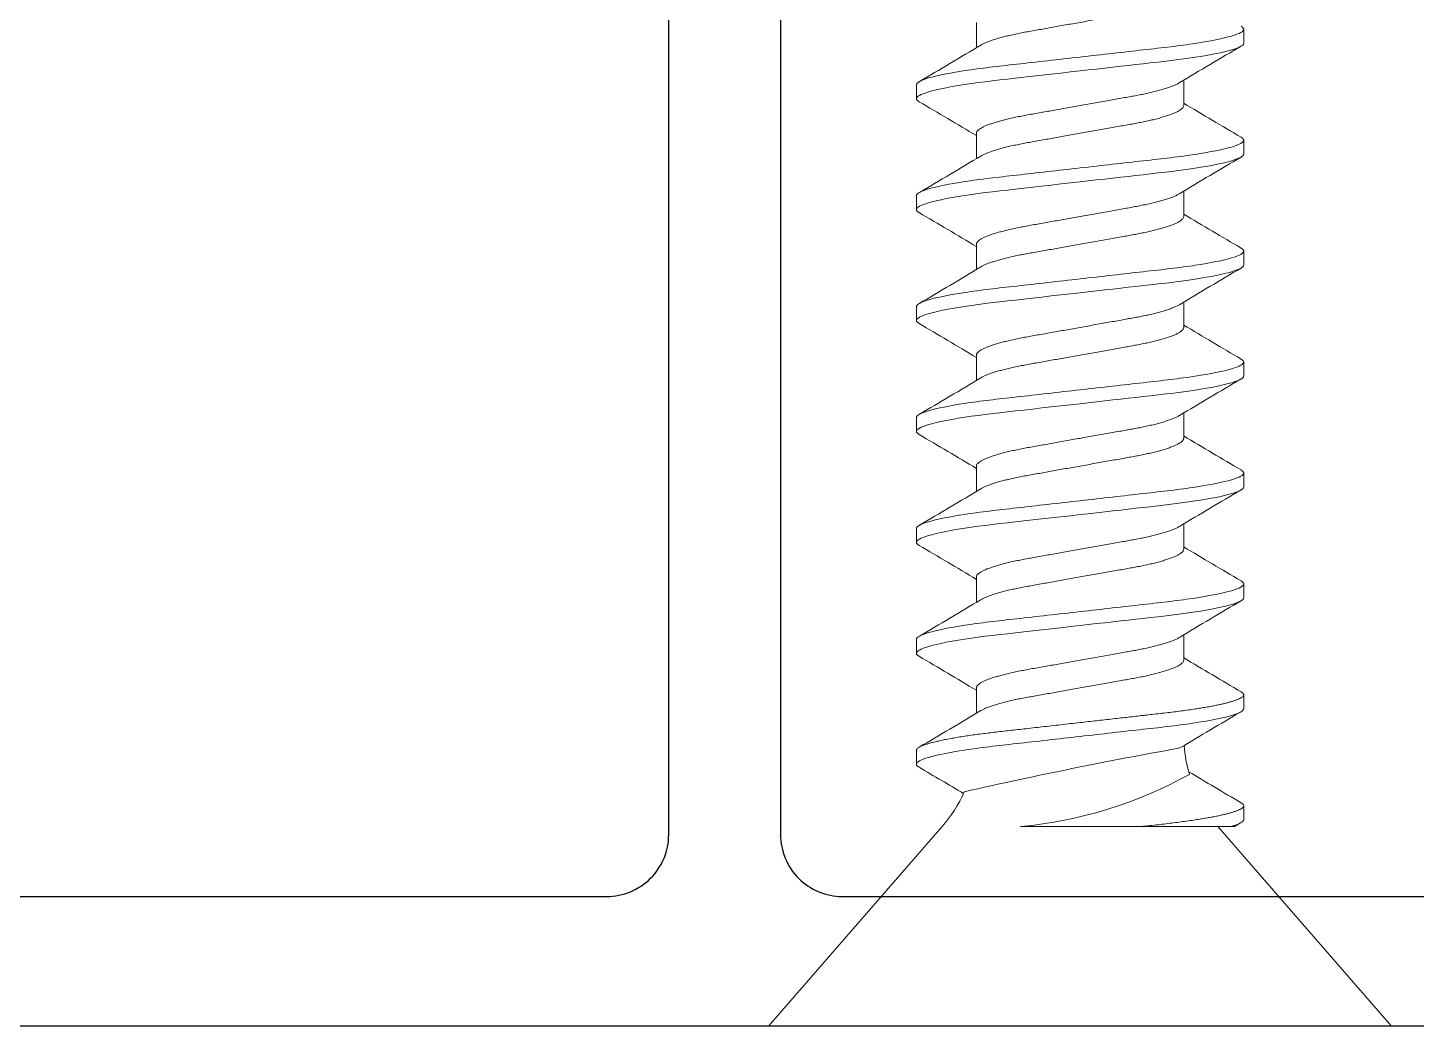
# Model space of a CAD drawing. Extents: x -23 to 190, y -172 to 85.
# Drawn here: x -1.156 to -0.461, y 43.38 to 43.88 of the extents above; entities that cross this region are included whole.
import ezdxf

# ---------------------------------------------------------------- set-up
doc = ezdxf.new("R2010")
doc.units = 0
doc.header["$MEASUREMENT"] = 0
doc.layers.get('0').update_dxf_attribs({"linetype": 'CONTINUOUS'})
doc.layers.add('FRAME', color=1, linetype='CONTINUOUS')

# ---------------------------------------------------------------- blocks, each defined once
blk = doc.blocks.new('Flat Head Phillips Sheet Metal Screw NO 8 Size 15 Length')
at = {"color": 7, "linetype": 'Continuous', "lineweight": 15}
for p, q in [((-47.84559, 27.72249), (-47.94559, 27.80941)), ((-47.94559, 27.80941), (-47.94559, 27.49742)), ((-47.8074, 27.73542), (-47.81434, 27.73542)), ((-47.75184, 27.73542), (-47.75879, 27.73542)), ((-47.69629, 27.73542), (-47.70323, 27.73542)), ((-47.64073, 27.73542), (-47.64768, 27.73542)), ((-47.58518, 27.73542), (-47.59212, 27.73542)), ((-47.52963, 27.73542), (-47.53657, 27.73542)), ((-47.47407, 27.73542), (-47.48101, 27.73542)), ((-47.77615, 27.70535), (-47.78886, 27.70535)), ((-47.72059, 27.70535), (-47.7333, 27.70535)), ((-47.66504, 27.70535), (-47.67775, 27.70535)), ((-47.60948, 27.70535), (-47.62219, 27.70535)), ((-47.55393, 27.70535), (-47.56664, 27.70535)), ((-47.49838, 27.70535), (-47.51108, 27.70535)), ((-47.44282, 27.70535), (-47.45553, 27.70535)), ((-47.84559, 27.62267), (-47.84559, 27.6832)), ((-47.84559, 27.57784), (-47.84559, 27.62267)), ((-47.76226, 27.60149), (-47.74955, 27.60149)), ((-47.70671, 27.60149), (-47.694, 27.60149)), ((-47.65115, 27.60149), (-47.63844, 27.60149)), ((-47.5956, 27.60149), (-47.58289, 27.60149)), ((-47.54004, 27.60149), (-47.52733, 27.60149)), ((-47.48449, 27.60149), (-47.47178, 27.60149)), ((-47.94559, 27.49742), (-47.84559, 27.58435)), ((-47.84559, 27.57784), (-47.84559, 27.57608)), ((-47.84212, 27.57142), (-47.83518, 27.57142)), ((-47.78656, 27.57142), (-47.77962, 27.57142)), ((-47.73101, 27.57142), (-47.72407, 27.57142)), ((-47.67546, 27.57142), (-47.66851, 27.57142)), ((-47.6199, 27.57142), (-47.61296, 27.57142)), ((-47.56435, 27.57142), (-47.5574, 27.57142)), ((-47.50879, 27.57142), (-47.50185, 27.57142)), ((-47.45324, 27.57142), (-47.44629, 27.57142))]:
    blk.add_line(p, q, dxfattribs=at)
at = {"color": 7, "linetype": 'Continuous', "lineweight": 15, "flags": 128}
for points in [[(-47.76032, 27.73403), (-47.7602, 27.73426), (-47.75971, 27.73491), (-47.75924, 27.73529), (-47.75879, 27.73542), (-47.7584, 27.73532), (-47.758, 27.73504), (-47.75759, 27.73457), (-47.75717, 27.7339), (-47.75673, 27.73303), (-47.7563, 27.73198), (-47.75585, 27.73074), (-47.7554, 27.7293), (-47.75495, 27.72768), (-47.75441, 27.7255), (-47.75386, 27.72307), (-47.75332, 27.72041), (-47.75278, 27.71752), (-47.75224, 27.71442), (-47.75172, 27.71113), (-47.75123, 27.70784), (-47.75076, 27.70441), (-47.7503, 27.70087), (-47.74985, 27.69724), (-47.74943, 27.69352), (-47.74899, 27.68968), (-47.74854, 27.68568), (-47.74807, 27.68154), (-47.74757, 27.67707), (-47.74705, 27.67249), (-47.74652, 27.66781), (-47.74599, 27.66305), (-47.74544, 27.65825), (-47.7449, 27.65342), (-47.74443, 27.64929), (-47.74397, 27.64517), (-47.74351, 27.64108), (-47.74305, 27.63705), (-47.7426, 27.63307), (-47.74217, 27.62924), (-47.74175, 27.62549), (-47.74133, 27.62183), (-47.74093, 27.61828), (-47.74047, 27.61421), (-47.74003, 27.6103), (-47.73956, 27.60647), (-47.73908, 27.60275), (-47.73859, 27.59915), (-47.73808, 27.5957), (-47.73763, 27.59288), (-47.73718, 27.59019), (-47.73672, 27.58765), (-47.73625, 27.58527), (-47.73579, 27.58306), (-47.73533, 27.58106), (-47.73487, 27.57925), (-47.73442, 27.57761), (-47.73397, 27.57616), (-47.73344, 27.57469), (-47.73292, 27.5735), (-47.73242, 27.57258), (-47.73193, 27.57193), (-47.73146, 27.57154), (-47.73101, 27.57142), (-47.73101, 27.57142)], [(-47.70476, 27.73403), (-47.70464, 27.73426), (-47.70415, 27.73491), (-47.70368, 27.73529), (-47.70323, 27.73542), (-47.70285, 27.73532), (-47.70245, 27.73504), (-47.70204, 27.73457), (-47.70161, 27.7339), (-47.70118, 27.73303), (-47.70074, 27.73198), (-47.7003, 27.73074), (-47.69985, 27.7293), (-47.6994, 27.72768), (-47.69885, 27.7255), (-47.69831, 27.72307), (-47.69776, 27.72041), (-47.69722, 27.71752), (-47.69669, 27.71442), (-47.69617, 27.71113), (-47.69568, 27.70784), (-47.6952, 27.70441), (-47.69474, 27.70087), (-47.6943, 27.69724), (-47.69387, 27.69352), (-47.69344, 27.68968), (-47.69299, 27.68568), (-47.69252, 27.68154), (-47.69202, 27.67707), (-47.6915, 27.67249), (-47.69097, 27.66781), (-47.69043, 27.66305), (-47.68989, 27.65825), (-47.68934, 27.65342), (-47.68888, 27.64929), (-47.68841, 27.64517), (-47.68795, 27.64108), (-47.6875, 27.63705), (-47.68705, 27.63307), (-47.68661, 27.62924), (-47.68619, 27.62549), (-47.68578, 27.62183), (-47.68538, 27.61828), (-47.68492, 27.61421), (-47.68447, 27.6103), (-47.68401, 27.60647), (-47.68353, 27.60275), (-47.68303, 27.59915), (-47.68252, 27.5957), (-47.68208, 27.59288), (-47.68162, 27.59019), (-47.68116, 27.58765), (-47.6807, 27.58527), (-47.68023, 27.58306), (-47.67977, 27.58106), (-47.67932, 27.57925), (-47.67886, 27.57761), (-47.67841, 27.57616), (-47.67788, 27.57469), (-47.67737, 27.5735), (-47.67686, 27.57258), (-47.67638, 27.57193), (-47.67591, 27.57154), (-47.67546, 27.57142), (-47.67546, 27.57142)], [(-47.64921, 27.73403), (-47.64909, 27.73426), (-47.6486, 27.73491), (-47.64813, 27.73529), (-47.64768, 27.73542), (-47.64729, 27.73532), (-47.6469, 27.73504), (-47.64648, 27.73457), (-47.64606, 27.7339), (-47.64562, 27.73303), (-47.64519, 27.73198), (-47.64475, 27.73074), (-47.6443, 27.7293), (-47.64384, 27.72768), (-47.6433, 27.7255), (-47.64275, 27.72307), (-47.64221, 27.72041), (-47.64167, 27.71752), (-47.64113, 27.71442), (-47.64061, 27.71113), (-47.64012, 27.70784), (-47.63965, 27.70441), (-47.63919, 27.70087), (-47.63875, 27.69724), (-47.63832, 27.69352), (-47.63788, 27.68968), (-47.63743, 27.68568), (-47.63697, 27.68154), (-47.63646, 27.67707), (-47.63594, 27.67249), (-47.63541, 27.66781), (-47.63488, 27.66305), (-47.63434, 27.65825), (-47.63379, 27.65342), (-47.63332, 27.64929), (-47.63286, 27.64517), (-47.6324, 27.64108), (-47.63194, 27.63705), (-47.63149, 27.63307), (-47.63106, 27.62924), (-47.63064, 27.62549), (-47.63022, 27.62183), (-47.62982, 27.61828), (-47.62936, 27.61421), (-47.62892, 27.6103), (-47.62846, 27.60647), (-47.62798, 27.60275), (-47.62748, 27.59915), (-47.62697, 27.5957), (-47.62652, 27.59288), (-47.62607, 27.59019), (-47.62561, 27.58765), (-47.62514, 27.58527), (-47.62468, 27.58306), (-47.62422, 27.58106), (-47.62376, 27.57925), (-47.62331, 27.57761), (-47.62286, 27.57616), (-47.62233, 27.57469), (-47.62181, 27.5735), (-47.62131, 27.57258), (-47.62082, 27.57193), (-47.62035, 27.57154), (-47.6199, 27.57142), (-47.6199, 27.57142)], [(-47.59366, 27.73403), (-47.59353, 27.73426), (-47.59305, 27.73491), (-47.59257, 27.73529), (-47.59212, 27.73542), (-47.59174, 27.73532), (-47.59134, 27.73504), (-47.59093, 27.73457), (-47.5905, 27.7339), (-47.59007, 27.73303), (-47.58963, 27.73198), (-47.58919, 27.73074), (-47.58874, 27.7293), (-47.58829, 27.72768), (-47.58774, 27.7255), (-47.5872, 27.72307), (-47.58665, 27.72041), (-47.58611, 27.71752), (-47.58558, 27.71442), (-47.58506, 27.71113), (-47.58457, 27.70784), (-47.58409, 27.70441), (-47.58363, 27.70087), (-47.58319, 27.69724), (-47.58276, 27.69352), (-47.58233, 27.68968), (-47.58188, 27.68568), (-47.58141, 27.68154), (-47.58091, 27.67707), (-47.58039, 27.67249), (-47.57986, 27.66781), (-47.57932, 27.66305), (-47.57878, 27.65825), (-47.57824, 27.65342), (-47.57777, 27.64929), (-47.5773, 27.64517), (-47.57684, 27.64108), (-47.57639, 27.63705), (-47.57594, 27.63307), (-47.5755, 27.62924), (-47.57508, 27.62549), (-47.57467, 27.62183), (-47.57427, 27.61828), (-47.57381, 27.61421), (-47.57336, 27.6103), (-47.5729, 27.60647), (-47.57242, 27.60275), (-47.57192, 27.59915), (-47.57141, 27.5957), (-47.57097, 27.59288), (-47.57051, 27.59019), (-47.57005, 27.58765), (-47.56959, 27.58527), (-47.56912, 27.58306), (-47.56866, 27.58106), (-47.56821, 27.57925), (-47.56775, 27.57761), (-47.5673, 27.57616), (-47.56678, 27.57469), (-47.56626, 27.5735), (-47.56576, 27.57258), (-47.56527, 27.57193), (-47.5648, 27.57154), (-47.56435, 27.57142), (-47.56435, 27.57142)], [(-47.5381, 27.73403), (-47.53798, 27.73426), (-47.53749, 27.73491), (-47.53702, 27.73529), (-47.53657, 27.73542), (-47.53618, 27.73532), (-47.53579, 27.73504), (-47.53537, 27.73457), (-47.53495, 27.7339), (-47.53452, 27.73303), (-47.53408, 27.73198), (-47.53364, 27.73074), (-47.53319, 27.7293), (-47.53273, 27.72768), (-47.53219, 27.7255), (-47.53164, 27.72307), (-47.5311, 27.72041), (-47.53056, 27.71752), (-47.53003, 27.71442), (-47.5295, 27.71113), (-47.52901, 27.70784), (-47.52854, 27.70441), (-47.52808, 27.70087), (-47.52764, 27.69724), (-47.52721, 27.69352), (-47.52678, 27.68968), (-47.52632, 27.68568), (-47.52586, 27.68154), (-47.52535, 27.67707), (-47.52483, 27.67249), (-47.52431, 27.66781), (-47.52377, 27.66305), (-47.52323, 27.65825), (-47.52268, 27.65342), (-47.52221, 27.64929), (-47.52175, 27.64517), (-47.52129, 27.64108), (-47.52083, 27.63705), (-47.52038, 27.63307), (-47.51995, 27.62924), (-47.51953, 27.62549), (-47.51911, 27.62183), (-47.51871, 27.61828), (-47.51825, 27.61421), (-47.51781, 27.6103), (-47.51735, 27.60647), (-47.51687, 27.60275), (-47.51637, 27.59915), (-47.51586, 27.5957), (-47.51541, 27.59288), (-47.51496, 27.59019), (-47.5145, 27.58765), (-47.51403, 27.58527), (-47.51357, 27.58306), (-47.51311, 27.58106), (-47.51265, 27.57925), (-47.5122, 27.57761), (-47.51175, 27.57616), (-47.51122, 27.57469), (-47.5107, 27.5735), (-47.5102, 27.57258), (-47.50971, 27.57193), (-47.50924, 27.57154), (-47.50879, 27.57142), (-47.50879, 27.57142)], [(-47.48255, 27.73403), (-47.48242, 27.73426), (-47.48194, 27.73491), (-47.48147, 27.73529), (-47.48101, 27.73542), (-47.48063, 27.73532), (-47.48023, 27.73504), (-47.47982, 27.73457), (-47.4794, 27.7339), (-47.47896, 27.73303), (-47.47853, 27.73198), (-47.47808, 27.73074), (-47.47763, 27.7293), (-47.47718, 27.72768), (-47.47663, 27.7255), (-47.47609, 27.72307), (-47.47554, 27.72041), (-47.475, 27.71752), (-47.47447, 27.71442), (-47.47395, 27.71113), (-47.47346, 27.70784), (-47.47299, 27.70441), (-47.47253, 27.70087), (-47.47208, 27.69724), (-47.47165, 27.69352), (-47.47122, 27.68968), (-47.47077, 27.68568), (-47.4703, 27.68154), (-47.4698, 27.67707), (-47.46928, 27.67249), (-47.46875, 27.66781), (-47.46821, 27.66305), (-47.46767, 27.65825), (-47.46713, 27.65342), (-47.46666, 27.64929), (-47.46619, 27.64517), (-47.46573, 27.64108), (-47.46528, 27.63705), (-47.46483, 27.63307), (-47.4644, 27.62924), (-47.46397, 27.62549), (-47.46356, 27.62183), (-47.46316, 27.61828), (-47.4627, 27.61421), (-47.46225, 27.6103), (-47.46179, 27.60647), (-47.46131, 27.60275), (-47.46082, 27.59915), (-47.4603, 27.5957), (-47.45986, 27.59288), (-47.4594, 27.59019), (-47.45894, 27.58765), (-47.45848, 27.58527), (-47.45801, 27.58306), (-47.45756, 27.58106), (-47.4571, 27.57925), (-47.45664, 27.57761), (-47.45619, 27.57616), (-47.45567, 27.57469), (-47.45515, 27.5735), (-47.45465, 27.57258), (-47.45416, 27.57193), (-47.45369, 27.57154), (-47.45324, 27.57142), (-47.45324, 27.57142)]]:
    blk.add_lwpolyline(points, dxfattribs=at)
at = {"color": 7, "linetype": 'Continuous', "lineweight": 15}
for centre, radius, start, end in [((-51.1702, 29.70094), 3.88846, 329.233, 329.61383), ((-45.1387, 29.29527), 3.0905, 210.34236, 211.00864), ((-50.67494, 29.44164), 3.37799, 329.06932, 329.6354), ((-44.97466, 29.35962), 3.21663, 210.35542, 210.99558), ((-50.6393, 29.45344), 3.40115, 329.07121, 329.63343), ((-44.78556, 29.43884), 3.3719, 210.37014, 210.98083), ((-50.583, 29.453), 3.40028, 329.07114, 329.6335), ((-44.73, 29.43884), 3.3719, 210.37014, 210.98083), ((-50.52745, 29.453), 3.40028, 329.07114, 329.6335), ((-44.67489, 29.43858), 3.37139, 210.37012, 210.9809), ((-50.47189, 29.453), 3.40028, 329.07114, 329.6335), ((-44.61847, 29.43909), 3.3724, 210.37024, 210.98083), ((-50.41701, 29.45339), 3.40106, 329.07123, 329.63346), ((-44.56292, 29.43909), 3.3724, 210.37024, 210.98083), ((-47.79975, 27.77523), 0.06988, 229, 245.96683), ((-50.0769, 27.19795), 2.30657, 10.12352, 12.86217), ((-47.63092, 27.70329), 0.21561, 185.3484, 209.02609), ((-44.83785, 25.81747), 3.47216, 149.12961, 149.63303), ((-47.79975, 27.53161), 0.06988, 94.30005, 106.37136), ((-50.5754, 25.94034), 3.23016, 30.35604, 30.98705), ((-44.86356, 25.86525), 3.37788, 149.06931, 149.63541), ((-50.39955, 26.01165), 3.09032, 30.34234, 31.00866), ((-44.7881, 25.85345), 3.40103, 149.07121, 149.63345), ((-50.58597, 25.86812), 3.37165, 30.37013, 30.98086), ((-44.73288, 25.85365), 3.40064, 149.07117, 149.63347), ((-50.53019, 25.86825), 3.37139, 30.37012, 30.9809), ((-44.67732, 25.85365), 3.40064, 149.07117, 149.63347), ((-50.47464, 25.86825), 3.37139, 30.37012, 30.9809), ((-44.62177, 25.85365), 3.40064, 149.07117, 149.63347), ((-50.41995, 25.86774), 3.3724, 30.37024, 30.98083), ((-44.56518, 25.85304), 3.40185, 149.07129, 149.6334), ((-50.36439, 25.86774), 3.3724, 30.37024, 30.98083), ((-52.65719, 24.74703), 5.58167, 30.41467, 30.4541)]:
    blk.add_arc(centre, radius, start, end, dxfattribs=at)
for points, knots in [([(-47.81587, 27.73403), (-47.81583, 27.73411), (-47.81563, 27.7345), (-47.81526, 27.73493), (-47.81479, 27.73535), (-47.81449, 27.73539), (-47.81434, 27.73542)], [0, 0, 0, 0, 0.07665, 0.388307, 0.69623, 1, 1, 1, 1]), ([(-47.81434, 27.73542), (-47.81334, 27.73542), (-47.81217, 27.73342), (-47.80972, 27.72511), (-47.80845, 27.7188), (-47.80669, 27.7073), (-47.80612, 27.70314), (-47.80507, 27.69447), (-47.80458, 27.68996), (-47.80293, 27.67536), (-47.80169, 27.6644), (-47.79921, 27.64243), (-47.79798, 27.63148), (-47.79633, 27.61687), (-47.79584, 27.61236), (-47.79478, 27.60369), (-47.79422, 27.59953), (-47.79246, 27.58803), (-47.79118, 27.58173), (-47.78874, 27.57341), (-47.78757, 27.57142), (-47.78656, 27.57142)], [0, 0, 0, 0, 0.125, 0.125, 0.25, 0.25, 0.3125, 0.3125, 0.375, 0.375, 0.5, 0.5, 0.625, 0.625, 0.6875, 0.6875, 0.75, 0.75, 0.875, 0.875, 1, 1, 1, 1]), ([(-47.8074, 27.73542), (-47.80727, 27.7354), (-47.80701, 27.73536), (-47.80661, 27.73507), (-47.8062, 27.7346), (-47.80578, 27.73393), (-47.80535, 27.73307), (-47.80491, 27.73201), (-47.80446, 27.73077), (-47.80402, 27.72933), (-47.80353, 27.7276), (-47.80302, 27.72554), (-47.80247, 27.72312), (-47.80193, 27.72045), (-47.80139, 27.71756), (-47.80085, 27.71446), (-47.80034, 27.71122), (-47.79984, 27.70788), (-47.79937, 27.70445), (-47.79891, 27.70091), (-47.79846, 27.69727), (-47.79804, 27.69354), (-47.7976, 27.68968), (-47.79715, 27.68568), (-47.79668, 27.68147), (-47.79618, 27.67707), (-47.79566, 27.67249), (-47.79513, 27.66781), (-47.7946, 27.66305), (-47.79405, 27.65825), (-47.79354, 27.65365), (-47.79304, 27.64929), (-47.79258, 27.64517), (-47.79212, 27.64109), (-47.79166, 27.63705), (-47.79121, 27.63309), (-47.79078, 27.62924), (-47.79036, 27.62549), (-47.78994, 27.62183), (-47.78952, 27.61806), (-47.78908, 27.6142), (-47.78864, 27.61026), (-47.78817, 27.60643), (-47.78769, 27.60271), (-47.7872, 27.59911), (-47.78671, 27.59583), (-47.78624, 27.59285), (-47.78579, 27.59016), (-47.78533, 27.58762), (-47.78486, 27.58524), (-47.7844, 27.58305), (-47.78394, 27.58104), (-47.78348, 27.57922), (-47.78303, 27.57758), (-47.78255, 27.57604), (-47.78205, 27.57465), (-47.78153, 27.57346), (-47.78103, 27.57254), (-47.78054, 27.57189), (-47.78007, 27.5715), (-47.77964, 27.57138), (-47.77924, 27.57148), (-47.77884, 27.57176), (-47.77845, 27.57219), (-47.7782, 27.57261), (-47.77809, 27.57279)], [0, 0, 0, 0, 0.014227, 0.028623, 0.043174, 0.057865, 0.072679, 0.087333, 0.102073, 0.116881, 0.131741, 0.14947, 0.167213, 0.18494, 0.202617, 0.220216, 0.237705, 0.25427, 0.270686, 0.286929, 0.302979, 0.318829, 0.33477, 0.350915, 0.367243, 0.384522, 0.401951, 0.419504, 0.437149, 0.454857, 0.472597, 0.487771, 0.502925, 0.51804, 0.533097, 0.548076, 0.562694, 0.577204, 0.59159, 0.605835, 0.622593, 0.639185, 0.655963, 0.672957, 0.690142, 0.707493, 0.722443, 0.737478, 0.752576, 0.76772, 0.78289, 0.797795, 0.812688, 0.827549, 0.842361, 0.859903, 0.87732, 0.894584, 0.911667, 0.928546, 0.945198, 0.959425, 0.973821, 0.988372, 1, 1, 1, 1]), ([(-47.75184, 27.73542), (-47.75084, 27.73542), (-47.74967, 27.73342), (-47.74722, 27.72511), (-47.74595, 27.7188), (-47.74419, 27.7073), (-47.74362, 27.70314), (-47.74257, 27.69447), (-47.74208, 27.68996), (-47.74043, 27.67536), (-47.7392, 27.6644), (-47.73671, 27.64243), (-47.73548, 27.63148), (-47.73383, 27.61687), (-47.73334, 27.61236), (-47.73228, 27.60369), (-47.73172, 27.59953), (-47.72996, 27.58803), (-47.72868, 27.58173), (-47.72624, 27.57341), (-47.72507, 27.57142), (-47.72407, 27.57142)], [0, 0, 0, 0, 0.125, 0.125, 0.25, 0.25, 0.3125, 0.3125, 0.375, 0.375, 0.5, 0.5, 0.625, 0.625, 0.6875, 0.6875, 0.75, 0.75, 0.875, 0.875, 1, 1, 1, 1]), ([(-47.69629, 27.73542), (-47.69529, 27.73542), (-47.69412, 27.73342), (-47.69167, 27.72511), (-47.6904, 27.7188), (-47.68863, 27.7073), (-47.68807, 27.70314), (-47.68702, 27.69447), (-47.68653, 27.68996), (-47.68488, 27.67536), (-47.68364, 27.6644), (-47.68116, 27.64243), (-47.67992, 27.63148), (-47.67827, 27.61687), (-47.67778, 27.61236), (-47.67673, 27.60369), (-47.67617, 27.59953), (-47.6744, 27.58803), (-47.67313, 27.58173), (-47.67068, 27.57341), (-47.66951, 27.57142), (-47.66851, 27.57142)], [0, 0, 0, 0, 0.125, 0.125, 0.25, 0.25, 0.3125, 0.3125, 0.375, 0.375, 0.5, 0.5, 0.625, 0.625, 0.6875, 0.6875, 0.75, 0.75, 0.875, 0.875, 1, 1, 1, 1]), ([(-47.64073, 27.73542), (-47.63973, 27.73542), (-47.63856, 27.73342), (-47.63612, 27.72511), (-47.63484, 27.7188), (-47.63308, 27.7073), (-47.63252, 27.70314), (-47.63146, 27.69447), (-47.63097, 27.68996), (-47.62932, 27.67536), (-47.62809, 27.6644), (-47.62561, 27.64243), (-47.62437, 27.63148), (-47.62272, 27.61687), (-47.62223, 27.61236), (-47.62118, 27.60369), (-47.62061, 27.59953), (-47.61885, 27.58803), (-47.61758, 27.58173), (-47.61513, 27.57341), (-47.61396, 27.57142), (-47.61296, 27.57142)], [0, 0, 0, 0, 0.125, 0.125, 0.25, 0.25, 0.3125, 0.3125, 0.375, 0.375, 0.5, 0.5, 0.625, 0.625, 0.6875, 0.6875, 0.75, 0.75, 0.875, 0.875, 1, 1, 1, 1]), ([(-47.58518, 27.73542), (-47.58418, 27.73542), (-47.58301, 27.73342), (-47.58056, 27.72511), (-47.57929, 27.7188), (-47.57752, 27.7073), (-47.57696, 27.70314), (-47.57591, 27.69447), (-47.57542, 27.68996), (-47.57377, 27.67536), (-47.57253, 27.6644), (-47.57005, 27.64243), (-47.56881, 27.63148), (-47.56716, 27.61687), (-47.56667, 27.61236), (-47.56562, 27.60369), (-47.56506, 27.59953), (-47.56329, 27.58803), (-47.56202, 27.58173), (-47.55957, 27.57341), (-47.5584, 27.57142), (-47.5574, 27.57142)], [0, 0, 0, 0, 0.125, 0.125, 0.25, 0.25, 0.3125, 0.3125, 0.375, 0.375, 0.5, 0.5, 0.625, 0.625, 0.6875, 0.6875, 0.75, 0.75, 0.875, 0.875, 1, 1, 1, 1]), ([(-47.52963, 27.73542), (-47.52862, 27.73542), (-47.52745, 27.73342), (-47.52501, 27.72511), (-47.52373, 27.7188), (-47.52197, 27.7073), (-47.52141, 27.70314), (-47.52035, 27.69447), (-47.51986, 27.68996), (-47.51821, 27.67536), (-47.51698, 27.6644), (-47.5145, 27.64243), (-47.51326, 27.63148), (-47.51161, 27.61687), (-47.51112, 27.61236), (-47.51007, 27.60369), (-47.5095, 27.59953), (-47.50774, 27.58803), (-47.50647, 27.58173), (-47.50402, 27.57341), (-47.50285, 27.57142), (-47.50185, 27.57142)], [0, 0, 0, 0, 0.125, 0.125, 0.25, 0.25, 0.3125, 0.3125, 0.375, 0.375, 0.5, 0.5, 0.625, 0.625, 0.6875, 0.6875, 0.75, 0.75, 0.875, 0.875, 1, 1, 1, 1]), ([(-47.47407, 27.73542), (-47.47307, 27.73542), (-47.4719, 27.73342), (-47.46945, 27.72511), (-47.46818, 27.7188), (-47.46642, 27.7073), (-47.46585, 27.70314), (-47.4648, 27.69447), (-47.46431, 27.68996), (-47.46266, 27.67536), (-47.46142, 27.6644), (-47.45894, 27.64243), (-47.4577, 27.63148), (-47.45605, 27.61687), (-47.45556, 27.61236), (-47.45451, 27.60369), (-47.45395, 27.59953), (-47.45218, 27.58803), (-47.45091, 27.58173), (-47.44846, 27.57341), (-47.4473, 27.57142), (-47.44629, 27.57142)], [0, 0, 0, 0, 0.125, 0.125, 0.25, 0.25, 0.3125, 0.3125, 0.375, 0.375, 0.5, 0.5, 0.625, 0.625, 0.6875, 0.6875, 0.75, 0.75, 0.875, 0.875, 1, 1, 1, 1]), ([(-47.78753, 27.70314), (-47.78732, 27.70277), (-47.78688, 27.70199), (-47.78621, 27.70051), (-47.78555, 27.69881), (-47.78489, 27.69691), (-47.78424, 27.6948), (-47.7836, 27.69249), (-47.78296, 27.68996), (-47.78232, 27.68721), (-47.7817, 27.68427), (-47.7811, 27.68121), (-47.78054, 27.67802), (-47.77994, 27.6747), (-47.77934, 27.67129), (-47.77872, 27.66782), (-47.77809, 27.66431), (-47.77745, 27.66073), (-47.7768, 27.65709), (-47.77614, 27.65334), (-47.77545, 27.64953), (-47.77477, 27.64567), (-47.77409, 27.64188), (-47.77343, 27.63818), (-47.77279, 27.6346), (-47.77219, 27.63123), (-47.77163, 27.62807), (-47.77109, 27.6251), (-47.77053, 27.62223), (-47.76994, 27.61946), (-47.76931, 27.61677), (-47.76866, 27.61419), (-47.76798, 27.61176), (-47.76729, 27.60956), (-47.76659, 27.60759), (-47.7659, 27.60589), (-47.76523, 27.60448), (-47.76458, 27.60336), (-47.76397, 27.60251), (-47.76337, 27.60192), (-47.7628, 27.60155), (-47.76244, 27.60151), (-47.76226, 27.60149)], [0, 0, 0, 0, 0.025056, 0.051306, 0.07614, 0.100988, 0.125785, 0.150464, 0.174964, 0.200685, 0.226068, 0.251053, 0.275673, 0.300597, 0.325927, 0.350128, 0.374582, 0.399229, 0.424006, 0.448848, 0.475194, 0.501462, 0.527575, 0.553458, 0.579042, 0.604262, 0.627655, 0.650894, 0.674509, 0.698472, 0.722732, 0.748723, 0.774911, 0.801222, 0.827578, 0.8539, 0.88011, 0.904653, 0.928969, 0.953, 0.976693, 1, 1, 1, 1]), ([(-47.77615, 27.70535), (-47.77596, 27.70532), (-47.77557, 27.70527), (-47.77496, 27.70486), (-47.77433, 27.70419), (-47.77367, 27.70324), (-47.773, 27.702), (-47.77232, 27.70052), (-47.77166, 27.69881), (-47.771, 27.69691), (-47.77035, 27.6948), (-47.76971, 27.69249), (-47.76907, 27.68996), (-47.76843, 27.68721), (-47.76781, 27.68427), (-47.76721, 27.68121), (-47.76665, 27.67802), (-47.76605, 27.6747), (-47.76545, 27.67129), (-47.76483, 27.66782), (-47.7642, 27.66431), (-47.76356, 27.66073), (-47.76291, 27.65709), (-47.76225, 27.65334), (-47.76157, 27.64953), (-47.76088, 27.64567), (-47.7602, 27.64188), (-47.75954, 27.63818), (-47.7589, 27.6346), (-47.7583, 27.63123), (-47.75774, 27.62807), (-47.75721, 27.6251), (-47.75664, 27.62223), (-47.75605, 27.61946), (-47.75543, 27.61677), (-47.75477, 27.61419), (-47.75409, 27.61176), (-47.7534, 27.60956), (-47.7527, 27.60759), (-47.75201, 27.60589), (-47.7514, 27.60459), (-47.75103, 27.60396), (-47.75088, 27.60371)], [0, 0, 0, 0, 0.0247329, 0.0498966, 0.075433, 0.1012784, 0.1273633, 0.1536143, 0.1784492, 0.2032981, 0.2280951, 0.2527754, 0.2772758, 0.3029969, 0.3283811, 0.3533669, 0.3779878, 0.4029119, 0.4282428, 0.452445, 0.4768994, 0.5015467, 0.5263243, 0.5511677, 0.5775145, 0.6037831, 0.6298963, 0.6557803, 0.6813649, 0.7065855, 0.7299791, 0.753219, 0.7768347, 0.8007988, 0.8250592, 0.8510503, 0.8772394, 0.903551, 0.9299075, 0.9562304, 0.9824417, 1, 1, 1, 1]), ([(-47.73198, 27.70314), (-47.73176, 27.70277), (-47.73132, 27.70199), (-47.73066, 27.70051), (-47.72999, 27.69881), (-47.72934, 27.69691), (-47.72869, 27.6948), (-47.72804, 27.69249), (-47.7274, 27.68996), (-47.72677, 27.68721), (-47.72615, 27.68427), (-47.72555, 27.68121), (-47.72498, 27.67802), (-47.72439, 27.6747), (-47.72378, 27.67129), (-47.72316, 27.66782), (-47.72254, 27.66431), (-47.7219, 27.66073), (-47.72125, 27.65709), (-47.72058, 27.65334), (-47.7199, 27.64953), (-47.71921, 27.64567), (-47.71854, 27.64188), (-47.71788, 27.63818), (-47.71724, 27.6346), (-47.71664, 27.63123), (-47.71608, 27.62807), (-47.71554, 27.6251), (-47.71497, 27.62223), (-47.71438, 27.61946), (-47.71376, 27.61677), (-47.7131, 27.61419), (-47.71242, 27.61176), (-47.71173, 27.60956), (-47.71104, 27.60759), (-47.71035, 27.60589), (-47.70967, 27.60448), (-47.70903, 27.60336), (-47.70841, 27.60251), (-47.70782, 27.60192), (-47.70725, 27.60155), (-47.70689, 27.60151), (-47.70671, 27.60149)], [0, 0, 0, 0, 0.025055, 0.051305, 0.07614, 0.100988, 0.125784, 0.150464, 0.174963, 0.200684, 0.226067, 0.251052, 0.275673, 0.300596, 0.325926, 0.350128, 0.374582, 0.399228, 0.424005, 0.448848, 0.475194, 0.501462, 0.527574, 0.553458, 0.579042, 0.604262, 0.627654, 0.650894, 0.674509, 0.698472, 0.722732, 0.748722, 0.774911, 0.801222, 0.827577, 0.8539, 0.88011, 0.904653, 0.928969, 0.953, 0.976693, 1, 1, 1, 1]), ([(-47.72059, 27.70535), (-47.7204, 27.70532), (-47.72002, 27.70527), (-47.71941, 27.70486), (-47.71877, 27.70419), (-47.71812, 27.70324), (-47.71744, 27.702), (-47.71677, 27.70052), (-47.7161, 27.69881), (-47.71545, 27.69691), (-47.7148, 27.6948), (-47.71416, 27.69249), (-47.71351, 27.68996), (-47.71288, 27.68721), (-47.71226, 27.68427), (-47.71166, 27.68121), (-47.71109, 27.67802), (-47.7105, 27.6747), (-47.70989, 27.67129), (-47.70927, 27.66782), (-47.70865, 27.66431), (-47.70801, 27.66073), (-47.70736, 27.65709), (-47.70669, 27.65334), (-47.70601, 27.64953), (-47.70532, 27.64567), (-47.70465, 27.64188), (-47.70399, 27.63818), (-47.70335, 27.6346), (-47.70275, 27.63123), (-47.70219, 27.62807), (-47.70165, 27.6251), (-47.70108, 27.62223), (-47.70049, 27.61946), (-47.69987, 27.61677), (-47.69922, 27.61419), (-47.69853, 27.61176), (-47.69784, 27.60956), (-47.69715, 27.60759), (-47.69646, 27.60589), (-47.69585, 27.60459), (-47.69547, 27.60396), (-47.69532, 27.60371)], [0, 0, 0, 0, 0.024733, 0.049897, 0.075434, 0.10128, 0.127365, 0.153616, 0.178452, 0.203301, 0.228098, 0.252779, 0.277279, 0.303001, 0.328385, 0.353372, 0.377993, 0.402917, 0.428248, 0.452451, 0.476906, 0.501553, 0.526331, 0.551175, 0.577522, 0.603791, 0.629905, 0.655789, 0.681374, 0.706595, 0.729989, 0.753229, 0.776845, 0.800809, 0.82507, 0.851061, 0.877251, 0.903563, 0.92992, 0.956243, 0.982455, 1, 1, 1, 1]), ([(-47.67642, 27.70314), (-47.67621, 27.70277), (-47.67577, 27.70199), (-47.6751, 27.70051), (-47.67444, 27.69881), (-47.67378, 27.69691), (-47.67313, 27.6948), (-47.67249, 27.69249), (-47.67185, 27.68996), (-47.67121, 27.68721), (-47.67059, 27.68427), (-47.66999, 27.68121), (-47.66943, 27.67802), (-47.66883, 27.6747), (-47.66823, 27.67129), (-47.66761, 27.66782), (-47.66698, 27.66431), (-47.66634, 27.66073), (-47.66569, 27.65709), (-47.66503, 27.65334), (-47.66435, 27.64953), (-47.66366, 27.64567), (-47.66298, 27.64188), (-47.66232, 27.63818), (-47.66168, 27.6346), (-47.66108, 27.63123), (-47.66052, 27.62807), (-47.65999, 27.6251), (-47.65942, 27.62223), (-47.65883, 27.61946), (-47.6582, 27.61677), (-47.65755, 27.61419), (-47.65687, 27.61176), (-47.65618, 27.60956), (-47.65548, 27.60759), (-47.65479, 27.60589), (-47.65412, 27.60448), (-47.65348, 27.60336), (-47.65286, 27.60251), (-47.65227, 27.60192), (-47.65169, 27.60155), (-47.65133, 27.60151), (-47.65115, 27.60149)], [0, 0, 0, 0, 0.025043, 0.051294, 0.076128, 0.100977, 0.125773, 0.150453, 0.174953, 0.200674, 0.226058, 0.251043, 0.275664, 0.300587, 0.325918, 0.35012, 0.374574, 0.399221, 0.423998, 0.448841, 0.475188, 0.501456, 0.527569, 0.553452, 0.579036, 0.604257, 0.62765, 0.650889, 0.674505, 0.698468, 0.722729, 0.748719, 0.774908, 0.801219, 0.827575, 0.853898, 0.880109, 0.904652, 0.928968, 0.952999, 0.976692, 1, 1, 1, 1]), ([(-47.66504, 27.70535), (-47.66485, 27.70532), (-47.66446, 27.70527), (-47.66385, 27.70486), (-47.66322, 27.70419), (-47.66256, 27.70324), (-47.66189, 27.702), (-47.66122, 27.70052), (-47.66055, 27.69881), (-47.65989, 27.69691), (-47.65924, 27.6948), (-47.6586, 27.69249), (-47.65796, 27.68996), (-47.65732, 27.68721), (-47.6567, 27.68427), (-47.6561, 27.68121), (-47.65554, 27.67802), (-47.65495, 27.6747), (-47.65434, 27.67129), (-47.65372, 27.66782), (-47.65309, 27.66431), (-47.65245, 27.66073), (-47.6518, 27.65709), (-47.65114, 27.65334), (-47.65046, 27.64953), (-47.64977, 27.64567), (-47.64909, 27.64188), (-47.64843, 27.63818), (-47.6478, 27.6346), (-47.64719, 27.63123), (-47.64663, 27.62807), (-47.6461, 27.6251), (-47.64553, 27.62223), (-47.64494, 27.61946), (-47.64432, 27.61677), (-47.64366, 27.61419), (-47.64298, 27.61176), (-47.64229, 27.60956), (-47.64159, 27.60759), (-47.6409, 27.60589), (-47.64029, 27.60459), (-47.63992, 27.60396), (-47.63977, 27.60371)], [0, 0, 0, 0, 0.024733, 0.049897, 0.075434, 0.10128, 0.127365, 0.153616, 0.178452, 0.203301, 0.228098, 0.252779, 0.277279, 0.303001, 0.328385, 0.353372, 0.377993, 0.402917, 0.428248, 0.452451, 0.476906, 0.501553, 0.526331, 0.551175, 0.577522, 0.603791, 0.629905, 0.655789, 0.681374, 0.706595, 0.729989, 0.753229, 0.776845, 0.800809, 0.82507, 0.851061, 0.877251, 0.903563, 0.92992, 0.956243, 0.982455, 1, 1, 1, 1]), ([(-47.62087, 27.70314), (-47.62065, 27.70277), (-47.62021, 27.70199), (-47.61955, 27.70051), (-47.61888, 27.69881), (-47.61823, 27.69691), (-47.61758, 27.6948), (-47.61694, 27.69249), (-47.61629, 27.68996), (-47.61566, 27.68721), (-47.61504, 27.68427), (-47.61444, 27.68121), (-47.61387, 27.67802), (-47.61328, 27.6747), (-47.61267, 27.67129), (-47.61205, 27.66782), (-47.61143, 27.66431), (-47.61079, 27.66073), (-47.61014, 27.65709), (-47.60947, 27.65334), (-47.60879, 27.64953), (-47.6081, 27.64567), (-47.60743, 27.64188), (-47.60677, 27.63818), (-47.60613, 27.6346), (-47.60553, 27.63123), (-47.60497, 27.62807), (-47.60443, 27.6251), (-47.60386, 27.62223), (-47.60327, 27.61946), (-47.60265, 27.61677), (-47.602, 27.61419), (-47.60131, 27.61176), (-47.60062, 27.60956), (-47.59993, 27.60759), (-47.59924, 27.60589), (-47.59857, 27.60448), (-47.59792, 27.60336), (-47.59731, 27.60251), (-47.59671, 27.60192), (-47.59614, 27.60155), (-47.59578, 27.60151), (-47.5956, 27.60149)], [0, 0, 0, 0, 0.025043, 0.051294, 0.076128, 0.100977, 0.125773, 0.150453, 0.174953, 0.200674, 0.226058, 0.251043, 0.275664, 0.300587, 0.325918, 0.35012, 0.374574, 0.399221, 0.423998, 0.448841, 0.475188, 0.501456, 0.527569, 0.553452, 0.579036, 0.604257, 0.62765, 0.650889, 0.674505, 0.698468, 0.722729, 0.748719, 0.774908, 0.801219, 0.827575, 0.853898, 0.880109, 0.904652, 0.928968, 0.952999, 0.976692, 1, 1, 1, 1]), ([(-47.60948, 27.70535), (-47.60929, 27.70532), (-47.60891, 27.70527), (-47.6083, 27.70486), (-47.60767, 27.70419), (-47.60701, 27.70324), (-47.60633, 27.702), (-47.60566, 27.70052), (-47.60499, 27.69881), (-47.60434, 27.69691), (-47.60369, 27.6948), (-47.60305, 27.69249), (-47.60241, 27.68996), (-47.60177, 27.68721), (-47.60115, 27.68427), (-47.60055, 27.68121), (-47.59998, 27.67802), (-47.59939, 27.6747), (-47.59878, 27.67129), (-47.59816, 27.66782), (-47.59754, 27.66431), (-47.5969, 27.66073), (-47.59625, 27.65709), (-47.59558, 27.65334), (-47.5949, 27.64953), (-47.59421, 27.64567), (-47.59354, 27.64188), (-47.59288, 27.63818), (-47.59224, 27.6346), (-47.59164, 27.63123), (-47.59108, 27.62807), (-47.59054, 27.6251), (-47.58997, 27.62223), (-47.58939, 27.61946), (-47.58876, 27.61677), (-47.58811, 27.61419), (-47.58742, 27.61176), (-47.58673, 27.60956), (-47.58604, 27.60759), (-47.58535, 27.60589), (-47.58474, 27.60459), (-47.58436, 27.60396), (-47.58421, 27.60371)], [0, 0, 0, 0, 0.024733, 0.049897, 0.075434, 0.10128, 0.127365, 0.153616, 0.178452, 0.203301, 0.228098, 0.252779, 0.277279, 0.303001, 0.328385, 0.353372, 0.377993, 0.402917, 0.428248, 0.452451, 0.476906, 0.501553, 0.526331, 0.551175, 0.577522, 0.603791, 0.629905, 0.655789, 0.681374, 0.706595, 0.729989, 0.753229, 0.776845, 0.800809, 0.82507, 0.851061, 0.877251, 0.903563, 0.92992, 0.956243, 0.982455, 1, 1, 1, 1]), ([(-47.56532, 27.70314), (-47.5651, 27.70277), (-47.56466, 27.70199), (-47.56399, 27.70051), (-47.56333, 27.69881), (-47.56267, 27.69691), (-47.56202, 27.6948), (-47.56138, 27.69249), (-47.56074, 27.68996), (-47.5601, 27.68721), (-47.55948, 27.68427), (-47.55888, 27.68121), (-47.55832, 27.67802), (-47.55773, 27.6747), (-47.55712, 27.67129), (-47.5565, 27.66782), (-47.55587, 27.66431), (-47.55523, 27.66073), (-47.55458, 27.65709), (-47.55392, 27.65334), (-47.55324, 27.64953), (-47.55255, 27.64567), (-47.55187, 27.64188), (-47.55121, 27.63818), (-47.55058, 27.6346), (-47.54997, 27.63123), (-47.54941, 27.62807), (-47.54888, 27.6251), (-47.54831, 27.62223), (-47.54772, 27.61946), (-47.5471, 27.61677), (-47.54644, 27.61419), (-47.54576, 27.61176), (-47.54507, 27.60956), (-47.54437, 27.60759), (-47.54368, 27.60589), (-47.54301, 27.60448), (-47.54237, 27.60336), (-47.54175, 27.60251), (-47.54116, 27.60192), (-47.54058, 27.60155), (-47.54022, 27.60151), (-47.54004, 27.60149)], [0, 0, 0, 0, 0.025043, 0.051294, 0.076128, 0.100977, 0.125773, 0.150453, 0.174953, 0.200674, 0.226058, 0.251043, 0.275664, 0.300587, 0.325918, 0.35012, 0.374574, 0.399221, 0.423998, 0.448841, 0.475188, 0.501456, 0.527569, 0.553452, 0.579036, 0.604257, 0.62765, 0.650889, 0.674505, 0.698468, 0.722729, 0.748719, 0.774908, 0.801219, 0.827575, 0.853898, 0.880109, 0.904652, 0.928968, 0.952999, 0.976692, 1, 1, 1, 1]), ([(-47.55393, 27.70535), (-47.55374, 27.70532), (-47.55335, 27.70527), (-47.55274, 27.70486), (-47.55211, 27.70419), (-47.55145, 27.70324), (-47.55078, 27.702), (-47.55011, 27.70052), (-47.54944, 27.69881), (-47.54878, 27.69691), (-47.54813, 27.6948), (-47.54749, 27.69249), (-47.54685, 27.68996), (-47.54622, 27.68721), (-47.54559, 27.68427), (-47.545, 27.68121), (-47.54443, 27.67802), (-47.54384, 27.6747), (-47.54323, 27.67129), (-47.54261, 27.66782), (-47.54198, 27.66431), (-47.54134, 27.66073), (-47.5407, 27.65709), (-47.54003, 27.65334), (-47.53935, 27.64953), (-47.53866, 27.64567), (-47.53798, 27.64188), (-47.53732, 27.63818), (-47.53669, 27.6346), (-47.53609, 27.63123), (-47.53552, 27.62807), (-47.53499, 27.6251), (-47.53442, 27.62223), (-47.53383, 27.61946), (-47.53321, 27.61677), (-47.53255, 27.61419), (-47.53187, 27.61176), (-47.53118, 27.60956), (-47.53048, 27.60759), (-47.52979, 27.60589), (-47.52918, 27.60459), (-47.52881, 27.60396), (-47.52866, 27.60371)], [0, 0, 0, 0, 0.024733, 0.049897, 0.075434, 0.10128, 0.127365, 0.153616, 0.178452, 0.203301, 0.228098, 0.252779, 0.277279, 0.303001, 0.328385, 0.353371, 0.377993, 0.402917, 0.428248, 0.452451, 0.476906, 0.501553, 0.526331, 0.551175, 0.577522, 0.603791, 0.629905, 0.655789, 0.681374, 0.706595, 0.729989, 0.753229, 0.776845, 0.800809, 0.82507, 0.851061, 0.877251, 0.903563, 0.92992, 0.956243, 0.982455, 1, 1, 1, 1]), ([(-47.50976, 27.70314), (-47.50955, 27.70277), (-47.50911, 27.70199), (-47.50844, 27.70051), (-47.50777, 27.69881), (-47.50712, 27.69691), (-47.50647, 27.6948), (-47.50583, 27.69249), (-47.50519, 27.68996), (-47.50455, 27.68721), (-47.50393, 27.68427), (-47.50333, 27.68121), (-47.50276, 27.67802), (-47.50217, 27.6747), (-47.50156, 27.67129), (-47.50094, 27.66782), (-47.50032, 27.66431), (-47.49968, 27.66073), (-47.49903, 27.65709), (-47.49836, 27.65334), (-47.49768, 27.64953), (-47.49699, 27.64567), (-47.49632, 27.64188), (-47.49566, 27.63818), (-47.49502, 27.6346), (-47.49442, 27.63123), (-47.49386, 27.62807), (-47.49332, 27.6251), (-47.49275, 27.62223), (-47.49216, 27.61946), (-47.49154, 27.61677), (-47.49089, 27.61419), (-47.4902, 27.61176), (-47.48951, 27.60956), (-47.48882, 27.60759), (-47.48813, 27.60589), (-47.48746, 27.60448), (-47.48681, 27.60336), (-47.4862, 27.60251), (-47.4856, 27.60192), (-47.48503, 27.60155), (-47.48467, 27.60151), (-47.48449, 27.60149)], [0, 0, 0, 0, 0.025043, 0.051294, 0.076128, 0.100977, 0.125773, 0.150453, 0.174953, 0.200674, 0.226058, 0.251043, 0.275664, 0.300587, 0.325918, 0.35012, 0.374574, 0.399221, 0.423998, 0.448841, 0.475188, 0.501456, 0.527569, 0.553452, 0.579036, 0.604257, 0.62765, 0.650889, 0.674505, 0.698468, 0.722729, 0.748719, 0.774908, 0.801219, 0.827575, 0.853898, 0.880109, 0.904652, 0.928968, 0.952999, 0.976692, 1, 1, 1, 1]), ([(-47.49838, 27.70535), (-47.49818, 27.70532), (-47.4978, 27.70527), (-47.49719, 27.70486), (-47.49656, 27.70419), (-47.4959, 27.70324), (-47.49522, 27.702), (-47.49455, 27.70052), (-47.49388, 27.69881), (-47.49323, 27.69691), (-47.49258, 27.6948), (-47.49194, 27.69249), (-47.4913, 27.68996), (-47.49066, 27.68721), (-47.49004, 27.68427), (-47.48944, 27.68121), (-47.48887, 27.67802), (-47.48828, 27.6747), (-47.48767, 27.67129), (-47.48706, 27.66782), (-47.48643, 27.66431), (-47.48579, 27.66073), (-47.48514, 27.65709), (-47.48447, 27.65334), (-47.48379, 27.64953), (-47.48311, 27.64567), (-47.48243, 27.64188), (-47.48177, 27.63818), (-47.48113, 27.6346), (-47.48053, 27.63123), (-47.47997, 27.62807), (-47.47943, 27.6251), (-47.47887, 27.62223), (-47.47828, 27.61946), (-47.47765, 27.61677), (-47.477, 27.61419), (-47.47632, 27.61176), (-47.47562, 27.60956), (-47.47493, 27.60759), (-47.47424, 27.60589), (-47.47363, 27.60459), (-47.47325, 27.60396), (-47.4731, 27.60371)], [0, 0, 0, 0, 0.024733, 0.049897, 0.075434, 0.10128, 0.127365, 0.153616, 0.178452, 0.203301, 0.228098, 0.252779, 0.277279, 0.303001, 0.328385, 0.353372, 0.377993, 0.402917, 0.428248, 0.452451, 0.476906, 0.501553, 0.526331, 0.551175, 0.577522, 0.603791, 0.629905, 0.655789, 0.681374, 0.706595, 0.729989, 0.753229, 0.776845, 0.800809, 0.82507, 0.851061, 0.877251, 0.903563, 0.92992, 0.956243, 0.982455, 1, 1, 1, 1]), ([(-47.45421, 27.70314), (-47.45399, 27.70277), (-47.45355, 27.70199), (-47.45289, 27.70051), (-47.45222, 27.69881), (-47.45156, 27.69691), (-47.45091, 27.6948), (-47.45027, 27.69249), (-47.44963, 27.68996), (-47.449, 27.68721), (-47.44837, 27.68427), (-47.44777, 27.68121), (-47.44721, 27.67802), (-47.44662, 27.6747), (-47.44601, 27.67129), (-47.44539, 27.66782), (-47.44476, 27.66431), (-47.44412, 27.66073), (-47.44348, 27.65709), (-47.44281, 27.65334), (-47.44213, 27.64953), (-47.44144, 27.64567), (-47.44076, 27.64188), (-47.4401, 27.63818), (-47.43947, 27.6346), (-47.43886, 27.63123), (-47.4383, 27.62807), (-47.43777, 27.6251), (-47.4372, 27.62223), (-47.43661, 27.61946), (-47.43599, 27.61677), (-47.43533, 27.61419), (-47.43465, 27.61176), (-47.43396, 27.60956), (-47.43326, 27.60759), (-47.43257, 27.60589), (-47.4319, 27.60448), (-47.43126, 27.60336), (-47.43064, 27.60251), (-47.43005, 27.60192), (-47.42948, 27.60155), (-47.42911, 27.60151), (-47.42893, 27.60149)], [0, 0, 0, 0, 0.025043, 0.051294, 0.076128, 0.100977, 0.125773, 0.150453, 0.174953, 0.200674, 0.226058, 0.251043, 0.275664, 0.300587, 0.325918, 0.35012, 0.374574, 0.399221, 0.423998, 0.448841, 0.475188, 0.501456, 0.527569, 0.553452, 0.579036, 0.604257, 0.62765, 0.650889, 0.674505, 0.698468, 0.722729, 0.748719, 0.774908, 0.801219, 0.827575, 0.853898, 0.880109, 0.904652, 0.928968, 0.952999, 0.976692, 1, 1, 1, 1]), ([(-47.84559, 27.62267), (-47.84543, 27.62124), (-47.84511, 27.6184), (-47.84465, 27.6143), (-47.8442, 27.61034), (-47.84374, 27.60649), (-47.84325, 27.60275), (-47.84276, 27.59913), (-47.84227, 27.59583), (-47.8418, 27.59285), (-47.84134, 27.59016), (-47.84088, 27.58762), (-47.84042, 27.58524), (-47.83995, 27.58305), (-47.83949, 27.58104), (-47.83904, 27.57922), (-47.83858, 27.57758), (-47.8381, 27.57604), (-47.8376, 27.57465), (-47.83709, 27.57346), (-47.83658, 27.57254), (-47.8361, 27.57189), (-47.83563, 27.5715), (-47.8352, 27.57138), (-47.83479, 27.57148), (-47.83439, 27.57176), (-47.83401, 27.57219), (-47.83376, 27.57261), (-47.83364, 27.57279)], [0, 0, 0, 0, 0.041444, 0.082357, 0.122851, 0.16379, 0.205257, 0.247195, 0.28954, 0.325852, 0.362366, 0.399037, 0.435819, 0.472663, 0.508864, 0.545035, 0.581129, 0.617103, 0.659709, 0.702011, 0.74394, 0.785432, 0.826427, 0.86687, 0.901424, 0.936389, 0.97173, 1, 1, 1, 1]), ([(-47.72407, 27.57142), (-47.72394, 27.57144), (-47.72368, 27.57147), (-47.72328, 27.57177), (-47.7229, 27.57219), (-47.72265, 27.57261), (-47.72254, 27.57279)], [0, 0, 0, 0, 0.259589, 0.522259, 0.787753, 1, 1, 1, 1]), ([(-47.66851, 27.57142), (-47.66838, 27.57144), (-47.66813, 27.57147), (-47.66773, 27.57177), (-47.66735, 27.57219), (-47.66709, 27.57261), (-47.66698, 27.57279)], [0, 0, 0, 0, 0.259589, 0.522259, 0.787753, 1, 1, 1, 1]), ([(-47.61296, 27.57142), (-47.61283, 27.57144), (-47.61257, 27.57147), (-47.61217, 27.57177), (-47.61179, 27.57219), (-47.61154, 27.57261), (-47.61143, 27.57279)], [0, 0, 0, 0, 0.259589, 0.522259, 0.787753, 1, 1, 1, 1]), ([(-47.5574, 27.57142), (-47.55727, 27.57144), (-47.55702, 27.57147), (-47.55662, 27.57177), (-47.55624, 27.57219), (-47.55598, 27.57261), (-47.55587, 27.57279)], [0, 0, 0, 0, 0.259589, 0.522259, 0.787753, 1, 1, 1, 1]), ([(-47.50185, 27.57142), (-47.50172, 27.57144), (-47.50146, 27.57147), (-47.50106, 27.57177), (-47.50068, 27.57219), (-47.50043, 27.57261), (-47.50032, 27.57279)], [0, 0, 0, 0, 0.259589, 0.522259, 0.787753, 1, 1, 1, 1]), ([(-47.44629, 27.57142), (-47.44617, 27.57144), (-47.44591, 27.57147), (-47.44551, 27.57177), (-47.44513, 27.57219), (-47.44487, 27.57261), (-47.44476, 27.57279)], [0, 0, 0, 0, 0.259589, 0.522259, 0.787753, 1, 1, 1, 1])]:
    blk.add_open_spline(points, degree=3, knots=knots, dxfattribs=at)
blk.add_open_spline([(-47.84559, 27.57784), (-47.84434, 27.5735), (-47.84314, 27.57142), (-47.84212, 27.57142)], degree=3, dxfattribs=at)

msp = doc.modelspace()

# ---------------------------------------------------------------- linework, layer by layer
at = {"layer": 'FRAME'}
for points in [[(-2.33725, 43.44454), (-0.86625, 43.44454, 0.414214), (-0.83525, 43.47554), (-0.83525, 44.34654, -0.414214), (-0.80725, 44.37454), (-0.80725, 44.37454, -0.414214), (-0.77925, 44.34654), (-0.77925, 43.47554, 0.414214), (-0.74825, 43.44454), (0.24175, 43.44454, 0.414214)], [(-2.33725, 43.44454), (-0.86625, 43.44454, 0.414214), (-0.83525, 43.47554), (-0.83525, 44.34654, -0.414214), (-0.80725, 44.37454), (-0.80725, 44.37454, -0.414214), (-0.77925, 44.34654), (-0.77925, 43.47554, 0.414214), (-0.74825, 43.44454), (0.24175, 43.44454, 0.414214)], [(0.79675, 43.37954), (-2.38725, 43.37954, -0.414214)], [(0.79675, 43.37954), (-2.38725, 43.37954, -0.414214)]]:
    msp.add_lwpolyline(points, format="xyb", dxfattribs=at)

# ---------------------------------------------------------------- block references
at = {"layer": 'FRAME', "color": 7, "rotation": 90.00000000000001}
msp.add_blockref('Flat Head Phillips Sheet Metal Screw NO 8 Size 15 Length', (27.02422, 91.32513), dxfattribs=at)

doc.saveas('drawing.dxf')
